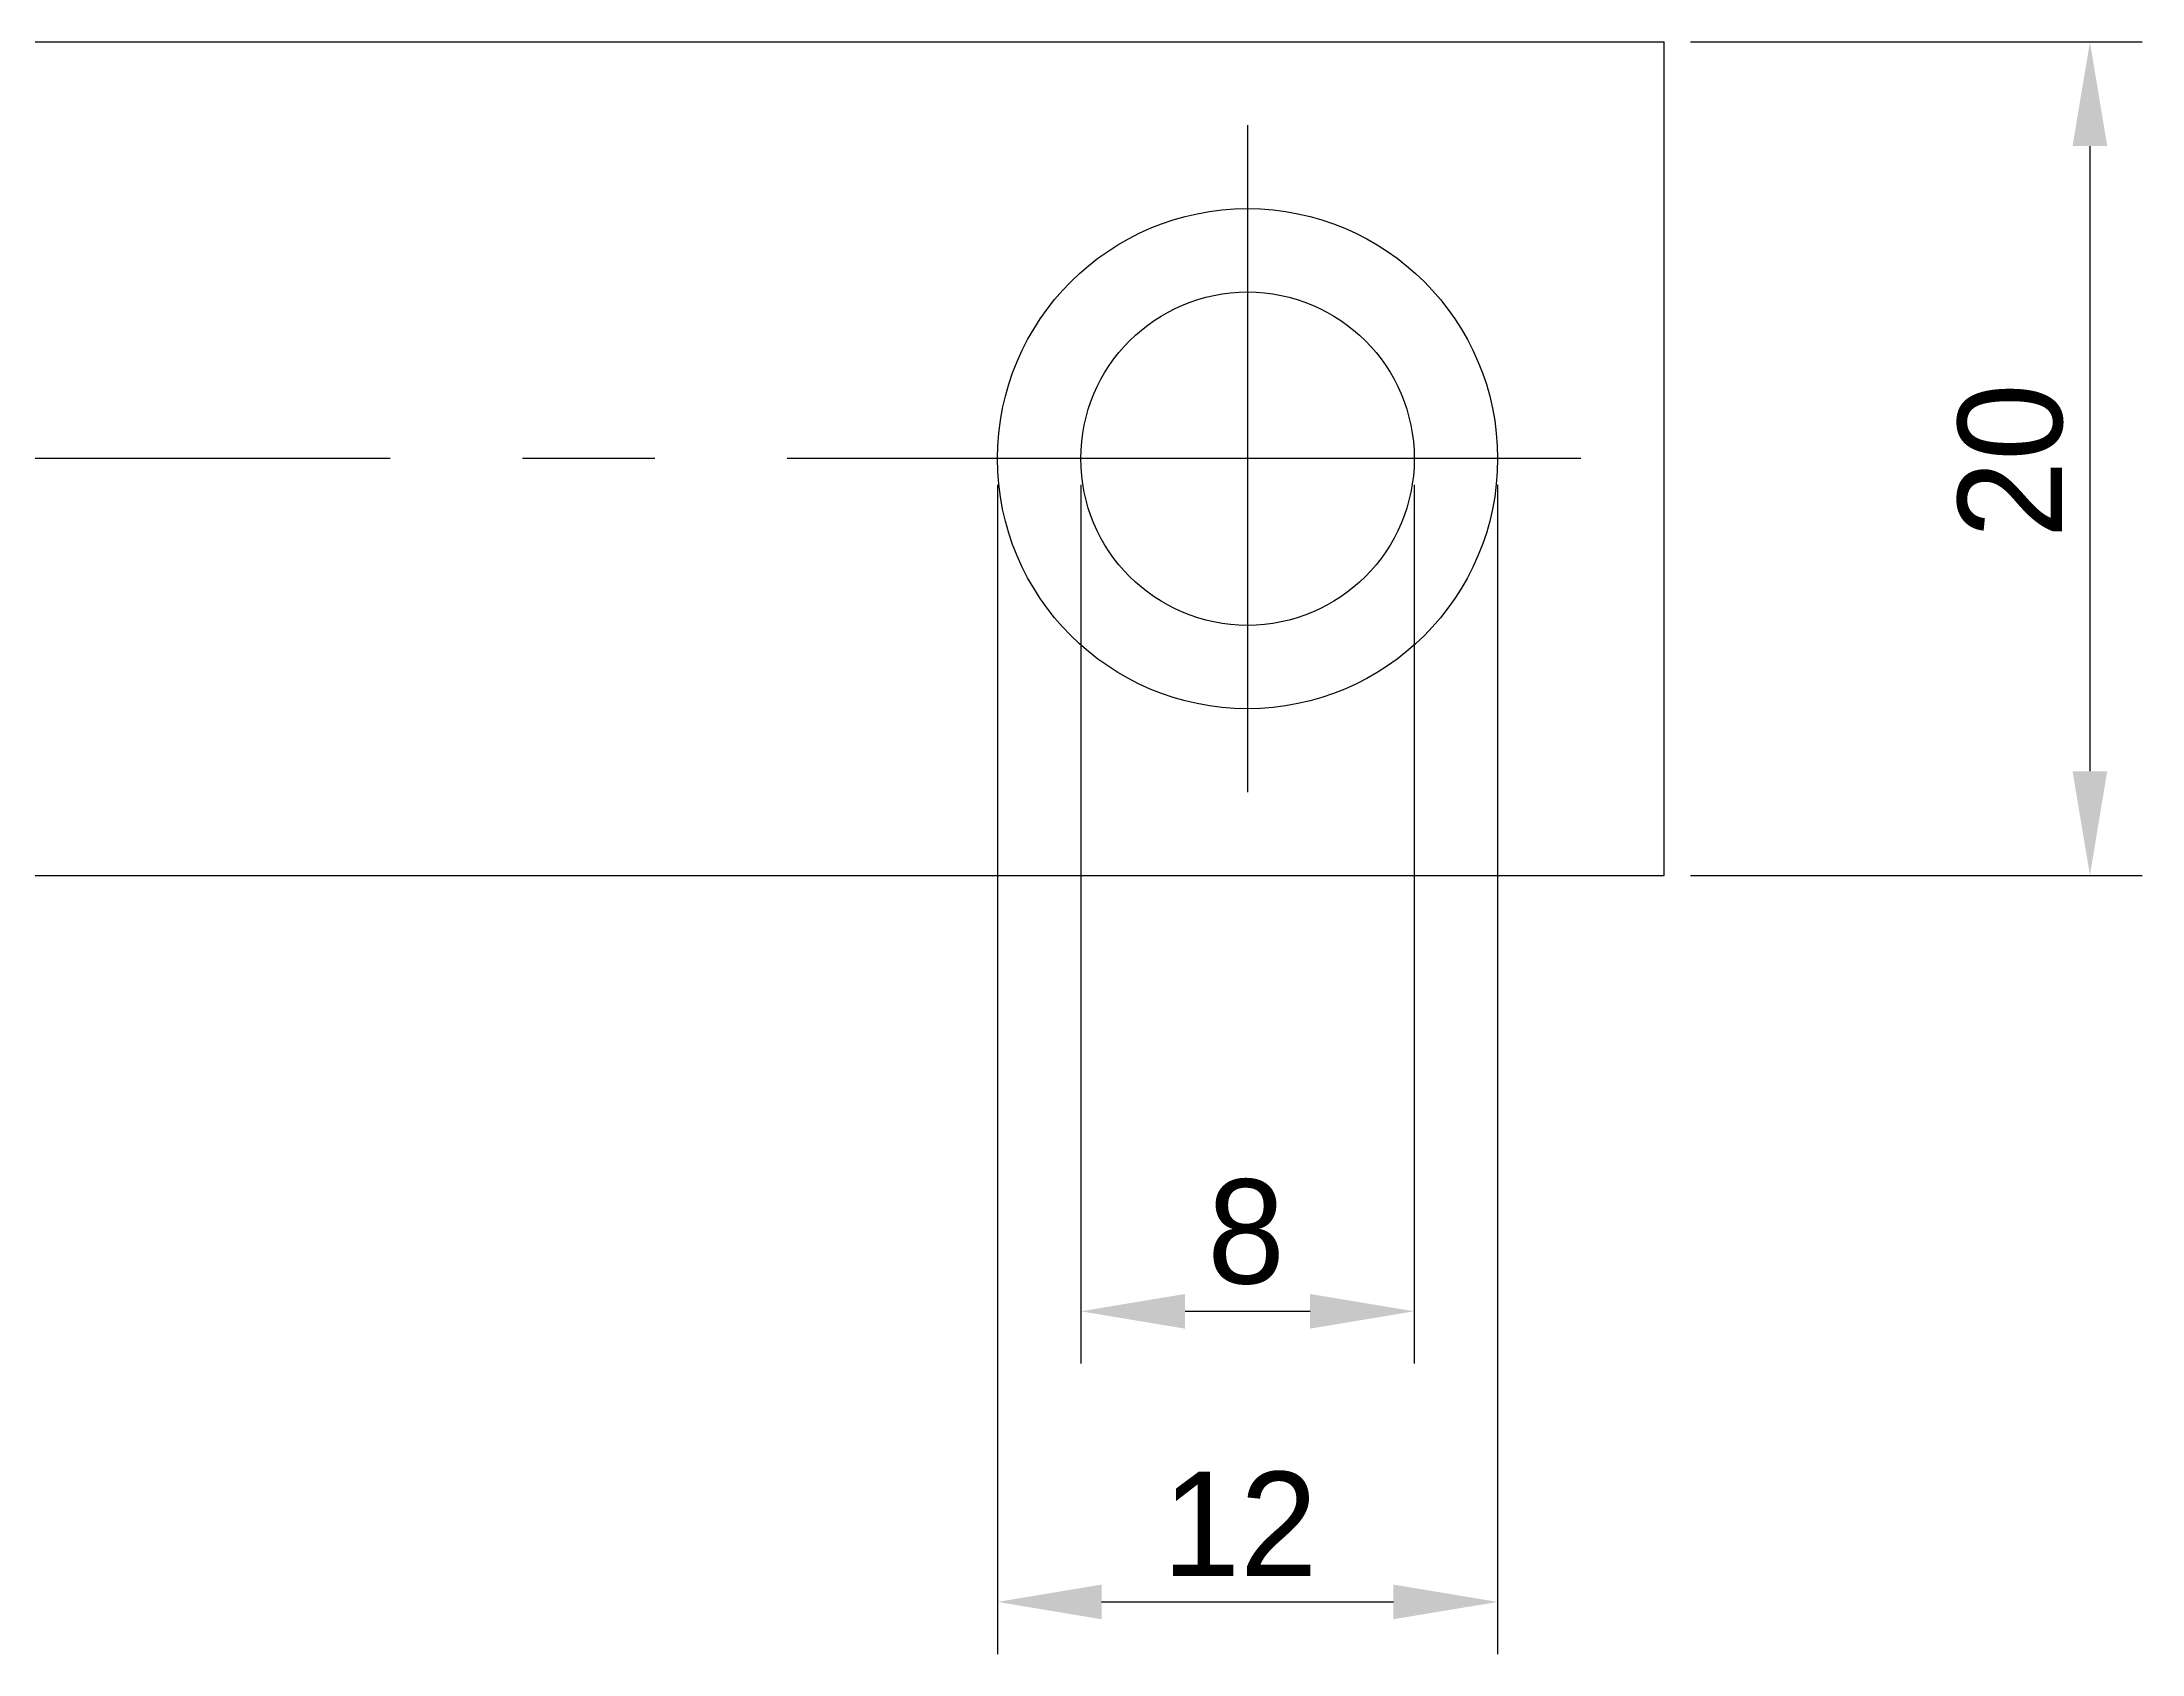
# Model space of a CAD drawing. Extents: x -37 to 181, y -12 to 208.
# Drawn here: x 131.1 to 181.5, y 151.3 to 190 of the extents above; entities that cross this region are included whole.
import ezdxf

# ---------------------------------------------------------------- set-up
doc = ezdxf.new("R2010")
doc.units = 0
doc.linetypes.add('CENTER2', pattern=[28.575, 19.05, -3.175, 3.175, -3.175])
doc.layers.get('0').update_dxf_attribs({"linetype": 'CONTINUOUS'})
doc.layers.get('DEFPOINTS').update_dxf_attribs({"linetype": 'CONTINUOUS'})
for name, color, linetype in [('A', 10, 'CONTINUOUS'), ('DIM', 144, 'CONTINUOUS'), ('E', 102, 'CENTER2')]:
    doc.layers.add(name, color=color, linetype=linetype)
doc.dimstyles.get("Standard").update_dxf_attribs({"dimtxt": 0.18, "dimasz": 0.18, "dimexe": 0.18, "dimexo": 0.0625, "dimgap": 0.09, "dimtad": 0, "dimtih": 1, "dimtoh": 1, "dimzin": 0, "dimcen": 0.09, "dimazin": 3, "dimtfac": 1, "dimtofl": 0, "dimtmove": 0, "dimatfit": 3})

# ---------------------------------------------------------------- blocks, each defined once
blk = doc.blocks.new('*U74')
at = {"layer": 'DIM', "color": 0}
blk.add_text('12', height=2.5, dxfattribs=at).set_placement((157.96, 153.187))
blk = doc.blocks.new('*D35')
at = {"layer": 'DEFPOINTS', "color": 0}
for p in [(154, 180), (166, 180), (166, 152.562)]:
    blk.add_point(p, dxfattribs=at)
at = {"layer": 'DIM', "color": 0}
for p, q in [((154, 179.375), (154, 151.312)), ((166, 179.375), (166, 151.312)), ((156.5, 152.562), (163.5, 152.562))]:
    blk.add_line(p, q, dxfattribs=at)
for points in [[(156.5, 152.979), (156.5, 152.146), (154, 152.562)], [(163.5, 152.979), (163.5, 152.146), (166, 152.562)]]:
    blk.add_solid(points, dxfattribs=at)
blk.add_blockref('*U74', (0, 0))
blk = doc.blocks.new('*U75')
at = {"layer": 'DIM', "color": 0}
blk.add_text('20', height=2.5, rotation=90, dxfattribs=at).set_placement((179.545, 178.09))
blk = doc.blocks.new('*D37')
at = {"layer": 'DEFPOINTS', "color": 0}
for p in [(170, 190), (170, 170), (180.213, 170)]:
    blk.add_point(p, dxfattribs=at)
at = {"layer": 'DIM', "color": 0}
for p, q in [((170.625, 190), (181.463, 190)), ((180.213, 187.5), (180.213, 172.5)), ((170.625, 170), (181.463, 170))]:
    blk.add_line(p, q, dxfattribs=at)
for points in [[(179.796, 187.5), (180.629, 187.5), (180.213, 190)], [(179.796, 172.5), (180.629, 172.5), (180.213, 170)]]:
    blk.add_solid(points, dxfattribs=at)
blk.add_blockref('*U75', (0, 0))
blk = doc.blocks.new('*U79')
at = {"layer": 'DIM', "color": 0}
blk.add_text('8', height=2.5, dxfattribs=at).set_placement((159.035, 160.204))
blk = doc.blocks.new('*D40')
at = {"layer": 'DEFPOINTS', "color": 0}
for p in [(156, 180), (164, 180), (164, 159.537)]:
    blk.add_point(p, dxfattribs=at)
at = {"layer": 'DIM', "color": 0}
for p, q in [((156, 179.375), (156, 158.287)), ((164, 179.375), (164, 158.287)), ((158.5, 159.537), (161.5, 159.537))]:
    blk.add_line(p, q, dxfattribs=at)
for points in [[(158.5, 159.953), (158.5, 159.12), (156, 159.537)], [(161.5, 159.953), (161.5, 159.12), (164, 159.537)]]:
    blk.add_solid(points, dxfattribs=at)
blk.add_blockref('*U79', (0, 0))

msp = doc.modelspace()

# ---------------------------------------------------------------- linework, layer by layer
at = {"layer": 'A'}
for p, q in [((90, 190), (170, 190)), ((170, 170), (170, 190)), ((130, 170), (170, 170))]:
    msp.add_line(p, q, dxfattribs=at)
for radius in [6, 4]:
    msp.add_circle((160, 180), radius, dxfattribs=at)
at = {"layer": 'E'}
for p, q in [((160, 188), (160, 172)), ((168, 180), (121, 180))]:
    msp.add_line(p, q, dxfattribs=at)

# ---------------------------------------------------------------- dimensions: what is measured, and where the dimension line sits
at = {"layer": 'DIM'}
dim = msp.add_linear_dim(base=(180.213, 170), p1=(170, 190), p2=(170, 170), angle=90, dimstyle='Standard', dxfattribs=at)
dim.commit()
dim.dimension.update_dxf_attribs({"geometry": '*D37', "text_midpoint": (178.311, 180)})
for base, p1, p2, picture, middle in [((166, 152.562), (154, 180), (166, 180), '*D35', (160, 154.442)), ((164, 159.537), (156, 180), (164, 180), '*D40', (160, 161.438))]:
    dim = msp.add_linear_dim(base=base, p1=p1, p2=p2, dimstyle='Standard', dxfattribs=at)
    dim.commit()
    dim.dimension.update_dxf_attribs({"geometry": picture, "text_midpoint": middle})

doc.saveas('drawing.dxf')
